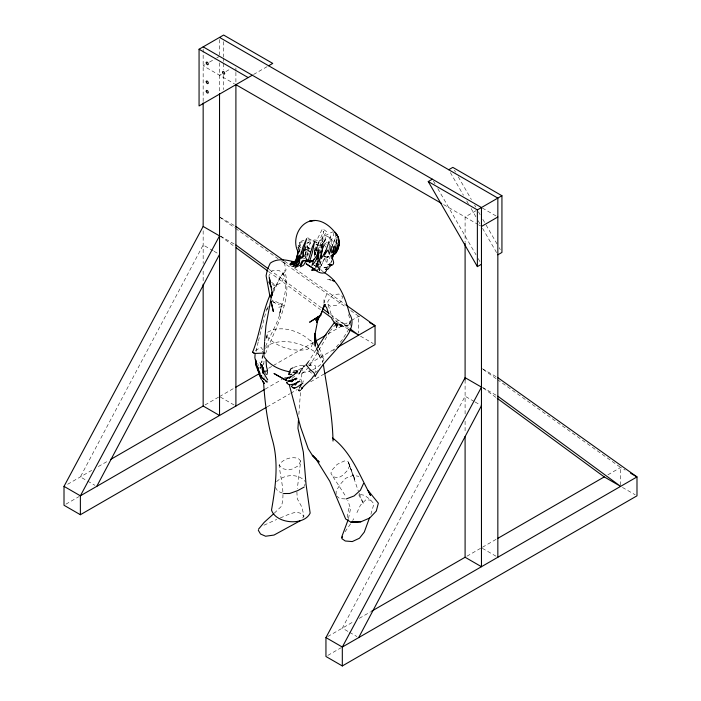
<?xml version="1.0" encoding="UTF-8"?>
<svg xmlns="http://www.w3.org/2000/svg" width="701" height="701" viewBox="0 0 701 701"><rect width="100%" height="100%" fill="white"/><g stroke="black" fill="none" stroke-linecap="round" stroke-linejoin="round"><path stroke-width="0.53" stroke-dasharray="3.5 2.63" d="M317.693 261.491L317.93 266.161L316.913 261.026M317.842 261.131L317.93 266.161M262.691 354.706L261.736 362.741L262.288 356.02M305.566 255.699L305.627 252.728L306.915 251.168M336.086 494.538L336.191 490.902L340.388 484.128L345.672 478.257L353.322 475.348L358.886 476.391M269.07 277.298L269.026 275.344L272.479 270.551L279.34 270.682L283.695 273.977L283.572 277.701L281.741 282.266L278.577 284.15L274.135 284.396L269.981 280.917M305.68 254.594L305.741 252.719M264.049 377.41L264.075 376.603M337.006 246.428L337.023 239.637M337.076 244.561L337.146 242.756M319.814 253.254L319.98 250.082L326.315 238.007L320.375 248.136L317.904 250.073M326.018 258.345L325.869 261.131L326.684 262.901M324.344 258.888L319.568 268.869L319.761 270.866L319.893 268.457L324.808 258.029M333.834 232.548L333.694 234.782L329.277 244.763M263.751 364.608L264.119 359.455M303.98 240.312L301.412 241.144L299.704 242.555L299.59 251.712M300.449 392.621L298.801 415.386M301.141 383.175L302.245 368.305L298.495 375.026L304.111 365.659L298.775 372.739M316.186 263.068L316.037 265.022L318 266.398L317.141 264.733L317.956 260.868M350.246 325.492L350.526 321.882M320.909 261.289L319.481 267.747L319.761 270.866M260.176 366.789L260.57 362.96M302.446 241.976L300.089 242.423L298.591 243.685L298.074 247.935M274.275 513.211L281.434 506.288C285.403 492.882 280.549 478.59 279.121 465.096C282.915 458.857 291.52 456.298 298.354 458.498L300.685 460.96L297.338 488.588M258.178 342.027L255.847 352.314M308.65 251.212L309.404 245.403L311.314 239.873M308.028 255.409L308.361 253.263M314.451 256.496L315.836 246.349M320.427 253.587L320.699 251.878M314.872 248.075L314.066 252.859L314.775 254.901M330.11 240.443L331.038 235.142L329.067 239.891M317.562 262.244L317.001 265.364L318 266.398M323.66 246.962L325.693 235.755L329.82 237.56L332.23 240.312L329.987 247.383M332.274 247.707L333.22 242.984L335.402 238.235L332.747 245.184M323.897 303.279L326.868 293.079M266.406 338.276L267.747 332.23C281.916 323.704 304.024 332.397 313.619 344.331M318.166 260.746L317.387 264.224L318.377 259.843M266.424 338.145L267.747 332.23M258.415 340.984L266.424 309.903L267.817 307.02M330.373 255.427L329.488 259.239L330.259 257.258M314.986 269.114L317.641 262.726L317.351 260.658M337.067 239.812L334.789 246.831M328.988 248.259L330.294 243.107L332.379 244.518L332.765 246.253M349.037 508.146L347.214 515.13L347.784 518.74M304.497 486.021L305.058 484.005M327.691 259.195L326.832 262.262L327.507 264.663M348.458 518.67L350.544 508.672L347.784 500.286M348.52 314.618L350.596 320.988L348.607 325.501L341.773 324.949L338.154 323.625L335.998 324.16L330.486 330.583M314.907 254.77L317.781 246.682M306.766 256.969L308.168 252.342M321.154 248.846L322.031 246.051L320.103 245.613M336.638 239.164L334.649 245.376M319.761 253.227L320.576 250.704M318.079 260.702L316.887 264.146L317.623 266.827L318.245 263.199M331.056 262.323L331.363 261.499M268.124 306.652L266.993 309.667L268.203 306.863M328.567 251.116L329.628 248.32M306.766 255.26L307.844 252.448M317.912 244.342L316.466 248.101L317.132 251.098M318.28 243.405L323.582 231.234C323.275 238.235 320.585 244.745 317.08 250.721M335.674 244.868L337.444 240.268M332.09 259.843L330.697 263.19M370.882 514.368L373.931 503.826L369.944 499.305L364.573 495.327L358.448 494.17L363.574 503.958L358.728 492.347M265.539 353.69C275.335 327.542 292.764 300.396 284.93 271.567L286.078 269.885L284.001 261.885M316.861 250.932L316.169 248.005L316.957 246.147M317.351 245.219L319.726 239.654M315.029 251.072L317.159 246.226M348.607 325.501L350.596 320.988M319.568 247.707L322.521 241.179L324.37 234.966L327.201 232.022L322.504 228.728L316.922 239.952M273.355 292.422L280.391 277.184L285.141 269.903M265.661 346.373C270.805 332.914 279.874 320.786 281.46 306.153L279.173 315.012C282.24 301.553 289.18 287.971 283.695 273.977M356.932 512.659L360.454 505.176L365.852 499.804L370.741 500.12M300.685 460.96L298.424 465.718L292.659 468.934L288.313 469.968L282.494 468.61L279.121 465.096M349.808 465.455L347.354 470.581L342.675 475.374L338.417 477.837L333.019 476.768L330.863 473.149L332.388 469.661L337.199 464.351L344.401 460.934L348.178 461.661L358.413 491.34M344.778 324.011L339.118 320.629L335.376 321.268L336.971 328.427L336.41 325.299L337.847 322.574L336.971 328.427L335.367 324.528M317.623 245.35C319.971 238.393 326.421 234.467 332.835 231.865M321.058 261.543L319.043 265.267L318.78 269.596L318.096 263.856M319.165 348.292L324.204 358.921L321.233 364.205L315.178 368.656L312.453 369.804M273.215 290.626L280.391 277.184L284.93 271.567M316.046 349.86L308.484 361.707M348.896 329.093L342.035 340.064L333.396 350.5M350.535 523.892L344.025 533.277M352.691 520.431L353.777 518.705M329.891 331.494L309.719 365.624L311.454 363.609L309.684 365.475M302.595 382.264L303.533 380.845M263.129 364.222L263.576 363.653M265.451 348.371L268.054 345.286C286.63 335.805 309.886 345.935 324.204 358.921M302.657 517.925L303.892 516.497L303.787 514.998L301.789 506.919L297.259 498.735L296.882 491.752M325.834 247.129L323.766 244.386L322.294 244.298L321.496 245.175L323.336 242.555L324.537 242.257L325.79 243.536M299.45 380.284L300.598 379.039M272.891 288.987L276.597 285.447L274.345 285.657L271.979 284.098M301.78 373.913L307.678 368.314M315.485 372.669L317.912 370.557M322.583 243.694L323.608 242.826M306.828 243.799L310.99 240.277L306.67 236.815M291.949 378.461L294.981 375.92M262.025 352.147L263.094 351.271M320.786 245.481L322.294 244.298M276.518 481.718C284.115 474.191 298.749 472.93 305.61 481.99M255.409 350.57L261.009 347.319L262.709 349.703M204.981 64.72L203.159 65.771L234.397 83.805M209.529 62.091L215.899 58.42M216.802 57.894L219.536 56.317M219.536 75.217L221.35 74.166M225.897 71.546L229.534 69.443M253.534 74.49L267.072 66.674M476.005 210.694L465.096 216.995L465.096 242.134M67.647 484.268L91.717 470.371M98.324 466.559L108.716 460.557M204.981 404.976L218.624 397.108M219.536 396.582L234.642 387.855M268.649 368.227L272.426 366.045M273.372 365.501L313.978 342.053M328.147 333.869L350.5 320.97M351.411 320.445L358.684 316.239L361.418 317.816M65.903 504.177L79.169 496.518M265.18 389.125L282.188 379.311M282.889 378.908L285.964 377.129M298.24 370.04L304.847 366.229M309.413 363.591L335.078 348.774M267.037 406.957L289.785 393.831M290.731 393.279L297.364 389.449M310.622 381.791L323.888 374.132M327.761 636.543L353.646 621.603M359.315 618.326L370.645 611.789M466.919 556.208L480.553 548.331M482.411 547.262L496.58 539.078M607.89 474.814L620.622 467.462L625.169 470.091M327.84 655.4L341.107 647.742M263.979 525.207L276.711 519.441M293.754 367.438L299.371 365.405L304.83 365.51M311.542 370.189L307.914 371.714L298.17 373.212M259.239 368.06L260.938 367.342M280.277 517.986L289.145 514.148L296.059 512.08L301.518 513.482L303.892 516.497M281.487 303.305L278.069 304.497L273.39 302.149M303.209 258.941L305.014 258.459M278.761 307.24L284.413 306.022L275.572 301.465M303.594 365.957L305.697 365.738M339.293 324.116L335.998 324.16L342.342 325.904L345.979 325.983M307.844 240.014L314.863 239.987L322.083 240.899L327.341 242.45M320.103 266.669L315.573 266.608L317.606 264.233L317.641 262.726L316.922 267.528L316.747 263.672L317.518 264.592L315.941 263.155M305.443 251.843L307.415 251.896M345.12 498.902L339.687 498.604L336.787 496.08M308.212 364.914L315.248 365.615L315.257 371.916M330.881 279.944L327.13 279.226L331.135 280.225M307.266 242.467L311.489 243.449M307.45 247.812L310.324 248.583M261.123 367.683L260.632 367.499L260.378 368.752L261.228 367.762L260.772 365.878M339.249 324.747L342.342 325.904L347.407 325.106L342.982 326.622L338.425 326.394L335.7 322.083M282.556 493.145L277.824 491.208L275.055 486.95M313.189 264.689L316.449 266.538L314.845 265.451M314.311 265.32L316.449 266.538M482.376 208.066L496.019 215.943M443.602 204.587L477.828 224.346M478.625 224.802L480.553 225.924M220.447 217.52L235.904 226.449M482.376 368.744L497.841 377.673M220.447 236.071L235.904 245M482.376 387.303L496.93 395.697M213.165 250.774L203.159 245L80.378 476.917L86.749 480.597M214.077 251.3L218.624 253.928M474.191 401.48L465.096 396.223L342.316 628.14L348.677 631.82M475.103 401.997L480.553 405.152M348.677 329.365L342.316 325.693L332.668 318.613M360.507 336.191L373.239 343.543M622.435 487.423L635.167 494.775M220.447 397.108L234.081 404.976M482.376 548.331L496.019 556.208M87.66 481.123L94.933 485.32M349.589 632.346L356.87 636.543M271.673 300.878L274.976 302.946L272.242 300.054M311.568 373.195L307.213 369.041M483.243 369.488L496.536 378.969M497.421 379.6L620.622 467.462L620.622 486.371M284.65 261.219L344.918 304.199M219.536 216.995L234.598 227.746M235.483 228.377L278.034 258.713M281.574 261.245L346.276 307.389M350.71 310.552L358.684 316.239L358.684 333.045M483.217 388.065L496.378 397.721M269.228 269.464L321.855 308.098M330.618 314.539L349.037 328.059M220.412 236.193L234.441 246.498M268.649 271.602L320.392 309.597M323.319 271.935L316.694 265.977L317.544 270.122M283.081 261.911L286.174 264.286M327.91 304.155L330.355 306.232L336.594 305.242L340.835 301.772L342.684 296.777L338.916 294.061L333.527 294.604L330.425 297.355L327.84 301.5L327.91 304.155L331.152 314.127M266.836 336.349C276.702 347.179 292.948 352.112 307.257 349.431L311.446 346.583L312.593 343.218L310.639 340.204M300.983 247.917L298.766 245.403L298.591 243.685M298.223 247.304L301.965 252.246M306.731 247.041L307.958 248.855M333.019 476.768L345.917 496.562M317.106 349.37L321.522 356.31L322.872 362.189M308.606 248.426L306.977 245.779L308.344 248.531M454.458 170.212L455.545 172.095M458.279 176.827L471.37 199.505M474.647 205.183L475.734 207.067M478.468 211.798L480.106 214.629M482.831 219.36L485.556 224.083M486.108 225.03L497.018 243.93M499.2 247.716L500.295 249.6M450.366 172.569L463.457 195.255M466.735 200.924L468.373 203.763M471.098 208.486L476.005 216.995M478.196 220.771L480.378 224.557M482.56 228.333L496.746 252.912M433.446 181.077L435.084 183.916M437.81 188.639L476.005 254.805M478.196 258.581L480.378 262.358M332.125 315.914L333.58 318.596M308.738 248.925L306.907 245.122L308.51 248.978M298.021 247.471L299.292 250.45M316.002 347.626L320.532 358.667L316.826 349.641M335.201 235.08L336.655 238.726M315.643 253.753L314.434 250.73L315.459 254.673M314.162 251.782L315.222 254.691M298.705 249.696L299.651 252.342M257.635 363.328L258.424 365.598M325.623 243.3L326.07 244.693M314.241 251.896L315.091 255.006M299.704 242.555L300.738 246.393M335.63 322.276L336.41 325.299M316.169 248.005L316.94 251.028M259.861 362.224L260.579 365.168M316.747 263.672L317.413 269.044M323.923 299.765L324.037 302.701M305.881 251.939L305.951 254.822M465.096 379.854L465.096 415.807M465.096 421.248L465.096 433.218M235.904 67.953L235.904 71.23M235.904 72.326L235.904 82.166M223.628 41.596L223.628 56.86M223.628 57.955L223.628 62.319M223.628 63.405L223.628 69.951M223.628 75.401L223.628 89.579M219.536 39.51L219.536 54.862M219.536 62.871L219.536 92.383M203.159 48.965L203.159 101.838M203.159 230.813L203.159 263.497M203.159 271.112L203.159 283.081M353.97 477.039L348.178 461.661L354.986 480.238L353.97 477.039"/><path stroke-width="1.05" d="M264.645 340.94L265.933 325.799L272.233 292.115M298.495 261.657L298.687 257.171L303.577 256.706L303.927 254.594M298.582 418.462L297.934 428.311L303.331 452.049L306.057 484.356L310.149 513.088C304.006 526.276 275.852 523.77 271.515 510.065C275.475 487.344 278.823 463.265 272.663 440.745C267.195 421.949 264.899 402.216 263.585 382.597M263.094 372.073L263.471 367.806M264.601 341.939L263.865 356.301C269.307 365.379 279.734 369.935 289.75 371.854M270.209 294.955L270.016 296.83L266.091 275.712L267.379 269.71M338.758 245.184L337.251 250.792L339.144 244.237L338.469 247.891L336.182 253L337.952 245.043L335.166 254.007L335.919 245.928L333.781 253.596L333.177 251.782L334.149 246.349L332.064 253.14L331.293 251.904L331.328 246.542L329.391 254.253L327.937 249.906L324.291 255.322L328.988 241.731L328.734 243.466M333.623 254.419L332.213 258.8L332.511 257.924M332.186 258.958L332.309 258.021M301.123 253.35L301.421 251.414M259.055 371.88L258.914 372.783L257.775 369.068M255.076 354.347L254.875 357.694L256.496 364.897M299.616 255.111L298.74 259.826L297.61 261.561M262.761 372.914L261.955 365.992M326.885 268.746C326.035 276.58 316.607 272.242 313.531 268.395L314.486 269.175L306.232 263.883L314.486 269.175M285.342 379.057L286.034 380.012M338.609 246.174L339.319 242.888L338.618 238.34M338.276 246.559L338.723 244.544M272.251 292.326L271.121 297.338L272.461 294.385M317.965 319.13L314.784 335.428L315.24 346.224L314.556 333.448M290.17 370.733L290.591 369.024L292.895 367.815M262.761 372.634L262.954 371.88M269.806 295.585C261.902 313.803 259.94 333.869 252.614 352.191L254.279 353.462L264.408 353.05M297.618 256.014L296.357 260.632L294.28 262.358L291.108 262.402L295.401 261.517L297.934 259.598L298.871 256.531M286.718 382.623L287.568 383.535M337.347 248.075L337.812 246.393M348.178 519.651L341.571 537.378M301.351 384.534L299.318 388.1M313.89 259.16L311.998 265.381C316.002 261.569 318.21 256.031 318.385 250.546L317.071 259.852L318.78 255.891M304.646 250.388L305.89 246.621M303.296 260.614L300.378 266.879L303.507 265.223L305.583 261.832L313.531 260.544L304.488 260.868M301.956 258.231L302.595 256.373M298.898 255.961L296.882 261.718L294.438 263.445L290.521 264.032L294.218 264.146L296.181 262.814L299.012 255.918M318.298 316.773L315.739 320.322L320.707 315.231L324.694 304.409L322.644 308.948L325.308 304.514M369.401 518.1L364.283 532.112L359.473 538.228L352.27 541.575L345.278 540.997L341.816 538.613L342.552 536.835M318.14 318.298L316.598 322.372L322.136 311.446M306.109 364.949L308.484 361.707M267.493 373.677L266.818 374.343L265.916 374.124M300.273 256.768L295.945 264.917L292.755 266.362L296.321 265.556L299.564 262.419L298.687 257.171M333.071 255.348L332.642 256.303L333.334 254.901M267.764 268.606L270.262 263.147C277.657 257.793 286.63 259.975 294.753 261.972M363.512 483.576L360.419 490.236L354.145 495.931L346.206 498.954M328.883 267.975L327.972 269.193L325.615 269.35L326.351 269.193M289.022 372.362L289.793 370.917L290.153 372.397L289.364 373.747M96.756 486.371L219.536 254.454M358.684 637.595L481.464 405.677M266.091 407.509L80.378 514.727L64.01 505.272L64.01 486.371L203.159 226.449L203.159 102.933M325.947 637.595L465.096 377.673L481.464 387.127L342.316 647.049L342.316 665.95L325.947 656.495L325.947 637.595L342.316 647.049L636.99 476.917L497.841 377.673M325.693 251.002L321.321 258.564L321.356 254.708L323.196 245.744L319.139 262.437L318.491 256.163L318.946 249.74C317.255 254.971 314.828 260.711 309.237 262.726L312.269 252.947L314.547 241.898L312.199 247.243L308.519 259.756L302.043 261.052L300.142 265.118L295.007 267.598L298.924 263.699L300.019 258.52L302.639 257.285L303.13 251.107L306.679 238.594L302.99 246.927L300.974 254.594L298.372 256.741L297.031 261.552L294.735 264.207L290.012 264.137L294.297 263.558L296.76 260.308M313.636 375.832C310.876 381.178 304.856 383.789 301.745 388.792L302.201 387.425L301.43 389.292M288.777 373.607L288.505 374.316L289.014 374.571M316.607 348.958L326.596 333.29L334.745 322.127M295.384 379.863L296.549 378.128M314.6 376.034L315.266 376.113C324.379 360.077 339.398 348.783 348.818 333.045C351.998 327.201 353.698 320.015 349.571 314.118C345.321 298.109 339.468 281.311 324.177 272.593M291.66 386.277L292.422 385.235L296.286 383.5L295.06 385.077L298.118 381.51M298.652 389.984L299.055 389.484M297.452 371.039L294.271 374.509L288.978 378.19L290.696 377.042L288.689 377.287L286.42 378.943L288.093 377.734M331.906 255.401L332.476 254.691M331.827 255.541L332.309 254.954M258.441 529.255L264.181 522.359L273.521 513.894M300.107 390.623L300.536 390.133M369.76 517.969L376.279 511.09L378.356 503.195L368.025 490.402L370.592 495.502C359.718 475.681 351.473 452.618 333.115 438.423M324.195 267.554L326.631 267.414M334.351 253.78L333.378 254.691L334.184 254.13M329.47 267.125L330.294 266.117L330.189 264.89L331.065 265.022L329.961 265.758L330.714 264.715L330.224 265.469L330.189 264.89L332.221 265.127C335.937 263.12 331.012 258.52 332.493 255.409L332.16 255.716L333.667 254.603M289.916 381.239L293.114 380.091L291.607 381.782L295.507 378.242M328.156 266.774L327.253 267.195M302.981 383.044L297.452 386.891L295.033 388.003L293.737 387.583L294.797 387.907L294.175 387.968M327.332 257.398L328.147 256.881M252.272 75.217L199.066 105.939L199.066 49.228L223.628 35.05L272.742 63.405L268.649 65.771M481.464 264.251L477.372 266.617L428.258 181.55L432.351 179.184M448.728 169.738L452.82 167.373L501.934 195.728L501.934 252.439L497.841 254.805M428.258 181.55L477.372 209.906L501.934 195.728M481.464 226.449L497.841 216.995M110.6 459.47L203.159 406.028L219.536 415.483L219.536 93.803M235.589 387.311L260.15 373.134M315.871 340.958L326.263 334.964M264.242 389.668L80.378 495.817L64.01 486.371M337.908 347.144L375.053 325.693L345.812 304.83M324.835 373.589L375.053 344.594L375.053 325.693L369.602 322.539M371.591 611.237L465.096 557.26L481.464 566.706L481.464 207.54L203.159 46.862M497.526 538.534L604.244 476.917L620.622 486.371L497.841 396.223M342.316 665.95L636.99 495.817L636.99 476.917L630.62 473.245M304.216 487.029L297.846 490.56L289.653 493.495L283.502 493.539M300.177 520.773L273.995 535.065L265.618 536.23L260.544 534.013L258.301 530.271M285.176 379.127L285.754 379.18M369.62 518.048L360.656 521.886L351.061 522.254L345.663 518.985L329.768 481.237L316.221 459.409L312.322 455.282L308.221 448.763L300.633 427.224L289.276 384.735M299.932 381.274L293.728 384.069L289.907 384.831M299.52 390.913L298.538 390.483M286.543 377.918L287.98 377.436M289.899 374.781L291.861 374.246M287.945 381.318L290.81 381.537M313.145 269.736L311.559 270.122L317.518 270.253M288.409 380.88L297.022 378.689M323.958 256.575L324.493 256.487M328.445 256.531L326.184 257.171L325.01 256.382M360.892 521.746L351.061 522.254L357.615 521.912M290.012 264.137L294.516 263.83L296.558 260.553L298.258 251.335L296.251 259.983L293.894 263.19L296.05 259.458L297.566 254.323L297.539 250.231M286.56 382.755L287.401 382.983M296.882 260.667L298.731 260.579M328.094 264.496L331.293 265.092L329.663 263.699M293.614 371.136L296.891 370.627L297.233 372.196M292.904 372.362L297.119 373.046M292.764 387.513L291.572 386.619M332.134 280.479L334.132 280.978L332.756 280.312M292.746 387.758L293.701 388.117M316.265 244.325L319.139 245.394M264.295 379.136L263.059 378.575L260.273 375.123L261.675 375.946L260.273 375.123M316.791 242.616L313.207 240.846M287.524 383.78L288.812 384.481M285.964 380.214L286.832 380.661M252.614 352.191L254.393 353.102M263.725 378.917L263.059 378.575L263.865 379.197M287.033 380.888L274.003 373.502L285.035 379.749M219.536 37.416L497.841 198.094L497.841 557.26M199.066 49.228L248.18 77.583M235.343 84.348L441.709 203.492M203.159 226.449L219.536 235.895L80.378 495.817L80.378 514.727M349.589 329.891L358.684 335.139L349.913 328.708M235.904 226.449L283.765 260.579M497.254 398.361L604.244 476.917M235.904 245L268.352 268.825M322.732 308.747L328.865 313.251M236.193 247.786L267.773 270.963M322.145 310.885L331.792 317.965M260.518 364.415L261.639 365.274M265.223 380.494L266.923 382.054M264.768 379.767L266.59 381.528M262.235 369.488L263.664 371.083M332.476 438.037L333.772 439.229L332.546 438.055M316.133 459.032L312.322 455.282L319.183 462.038L317.658 460.531M310.263 251.948L306.863 249.538L304.979 250.082L303.629 251.247L303.112 252.772L303.542 254.104M338.057 236.745C333.247 228.982 325.054 220.929 315.494 220.464C300.449 219.763 291.476 238.463 297.715 251.124M261.403 379.574L259.09 374.238M306.197 364.722L309.43 368.919L314.057 372.914L315.266 376.113M256.838 366.29L255.953 365.116L255.576 360.305L256.347 366.614L258.862 372.757M262.603 381.134L264.014 383.429M262.148 380.301L263.699 382.86M331.757 318.745L334.964 323.555M306.731 259.598L304.795 255.83M324.116 304.663L326.648 307.669L328.787 313.987M336.559 234.914L335.262 232.329L338.311 237.613L338.504 241.135M335.262 232.329L336.533 234.739M261.508 364.722L264.312 371.548M258.389 368.419L257.083 365.861L259.843 373.414M268.816 282.021L271.559 287.524M260.711 376.998L261.131 378.076M267.729 379.907L264.189 373.948L263.287 373.475L262.297 365.046M266.844 381.502L267.142 381.975M337.032 234.739L338.311 237.613L338.452 240.539M318.753 347.345L316.282 341.632L314.81 333.378M265.223 373.169L264.619 371.548L265.767 371.074L267.046 370.864L267.475 372.538M267.58 370.627L266.476 366.535L266.056 360.367M270.314 281.855L269.263 277.649L272.523 294.744M263.988 382.904L264.268 383.403M255.777 360.086L256.067 361.541M323.31 364.213C327.192 389.695 332.537 415.097 333.019 441.034M260.036 375.149L260.202 376.192M338.583 239.418L339.266 243.966M331.871 256.058L332.081 257.898M338.522 239.059L338.855 242.642M477.372 209.906L477.372 266.617M465.096 243.229L465.096 379.854M465.096 436.486L465.096 557.26M235.904 84.348L235.904 406.028M203.159 284.168L203.159 406.028M333.623 253.99L333.422 254.603L333.623 253.99M320.707 315.231L309.746 322.118L320.707 315.231M313.356 220.482L309.737 221.113L314.986 220.526L313.356 220.482M273.346 311.498L271.059 301.439L273.346 311.498M222.603 72.264A1.446 0.832 60 0 0 224.136 74.175A1.446 0.832 60 0 0 224.136 72.133A1.446 0.832 60 0 0 222.603 72.264M206.234 81.719A1.446 0.832 60 0 0 207.768 83.629A1.446 0.832 60 0 0 207.768 81.579A1.446 0.832 60 0 0 206.234 81.719M206.234 91.174A1.446 0.832 60 0 0 207.768 93.075A1.446 0.832 60 0 0 207.768 91.034A1.446 0.832 60 0 0 206.234 91.174M206.234 62.818A1.446 0.832 60 0 0 207.768 64.72A1.446 0.832 60 0 0 207.768 62.678A1.446 0.832 60 0 0 206.234 62.818"/></g></svg>
